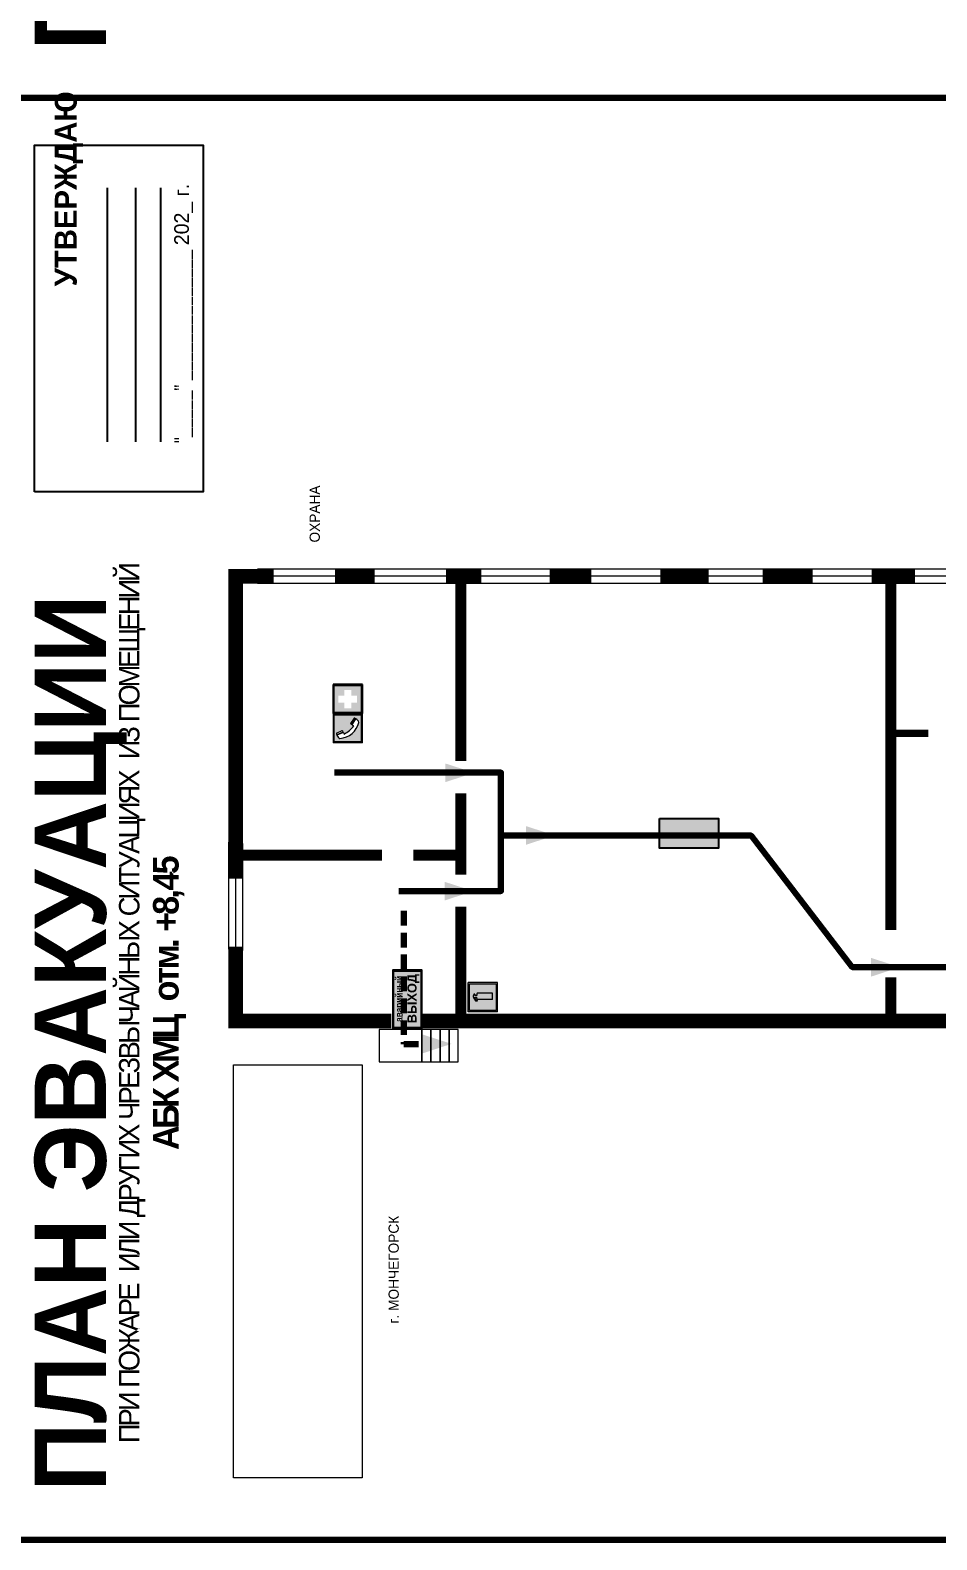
# Model space of a CAD drawing. Header units: millimetres. Extents: x 13114 to 67229, y 22859 to 38520.
# Drawn here: x 19472 to 19720.3, y 24275.3 to 24688.8 of the extents above; entities that cross this region are included whole.
import ezdxf

# ---------------------------------------------------------------- set-up
doc = ezdxf.new("R2010")
doc.units = ezdxf.units.MM
doc.linetypes.add('{ Wide Dash }', pattern=[12, 4, -2, 4, -2])
doc.layers.add('План_Штампы', color=7, linetype='Continuous')
doc.styles.add('обычный', font='arial.ttf')
picture_1 = doc.add_image_def('image1.jpg', size_in_pixel=(337, 105))

# ---------------------------------------------------------------- blocks, each defined once
blk = doc.blocks.new('A$C41C009D9')
at = {"true_color": 0xffffff}
blk.add_hatch(color=7, dxfattribs=at).paths.add_polyline_path([(0, 8), (-16, 8), (-16, 0), (0, 0)])
h = blk.add_hatch(color=126)
h.dxf.hatch_style = 1
h.paths.add_polyline_path([(-15.8, 7.8), (-15.8, 0.2), (-0.2, 0.2), (-0.2, 7.8)])
at = {"color": 126}
for points in [[(-16, 0), (0, 0), (0, 8), (-16, 8)], [(-16, 0), (0, 0), (0, 8), (-16, 8)], [(-15.8, 7.8), (-0.2, 7.8), (-0.2, 0.2), (-15.8, 0.2)]]:
    blk.add_lwpolyline(points, close=True, dxfattribs=at)
at = {"color": 7, "true_color": 0xffffff, "insert": (-15.8, 7.3), "char_height": 2.5, "width": 15.5999, "attachment_point": 1, "style": 'обычный'}
blk.add_mtext('\\pi1.6133;{\\fArial|b1|i0|c204|p34;\\H0.8x;\\W0.8;аварийный\\H1.25x;\\W1;\\P\\pi1.2327;ВЫХОД}', dxfattribs=at)
blk = doc.blocks.new('A$C32E8229D')
at = {"true_color": 0xffffff}
blk.add_hatch(color=7, dxfattribs=at).paths.add_polyline_path([(0, 0), (0, -8), (16, -8), (16, 0)])
h = blk.add_hatch(color=126)
h.paths.add_polyline_path([(0.2, -0.2), (15.8, -0.2), (15.8, -7.8), (0.2, -7.8)])
h.paths.add_polyline_path([(13.49, -2.05), (12.08, -2.05), (11.37, -2.63, 0.162397), (11.29, -2.84), (11.29, -3.63), (10.35, -3.63), (10.35, -4.05), (11.68, -4.05), (11.68, -3.48), (12.26, -4.28), (11.29, -5.1), (11.29, -6.78), (11.85, -6.78), (11.85, -5.44), (12.8, -4.64), (12.8, -5.94), (14.46, -5.94), (14.46, -5.39), (13.45, -5.39), (13.45, -3.97), (12.46, -2.59), (13.15, -2.59), (13.69, -3.34), (14.18, -3)], flags=16)
h.paths.add_polyline_path([(10.74, -1.82, 1), (11.8, -1.82, 1)], flags=16)
h.paths.add_polyline_path([(9.39, -3.59), (5.99, -3.59), (6.56, -3.03), (5.91, -3.03), (5.1, -3.83), (5.91, -4.64), (6.56, -4.64), (5.99, -4.09), (9.39, -4.09)], flags=16)
h.paths.add_polyline_path([(4.29, -1.08), (1.72, -1.08), (1.72, -6.6), (4.29, -6.6)], flags=16)
at = {"color": 126}
blk.add_lwpolyline([(16, -8), (0, -8), (0, 0), (16, 0)], close=True, dxfattribs=at)
blk = doc.blocks.new('A$C456E1F9C')
at = {"lineweight": 5}
h = blk.add_hatch(color=242, dxfattribs=at)
h.paths.add_polyline_path([(0.51, -1.47), (0.51, -13.26), (12.29, -13.26), (12.29, -1.47)])
h.paths.add_polyline_path([(5.42, -4.95, -0.254479), (4.78, -5.4), (3.52, -2.53, -0.209735), (4.23, -2.4)], flags=16)
h.paths.add_polyline_path([(8.53, -8.6), (10.87, -10.17), (10.54, -10.76), (8.03, -9.13, -0.192251)], flags=16)
h.paths.add_polyline_path([(4.61, -5.49, 0.005518), (3.87, -5.72, 0.128647), (7.49, -10.01, 0.00809), (7.83, -9.33), (10.47, -10.97, -0.16736), (8.99, -12.25, -0.327862), (1.95, -3.95, -0.166952), (3.36, -2.62)], flags=16)
at = {"color": 242, "lineweight": 5}
for p, q in [((0, -13.77), (0, -0.97)), ((12.8, -0.97), (0, -0.97)), ((4.61, -5.49), (3.36, -2.62)), ((3.52, -2.53), (4.78, -5.4)), ((4.23, -2.4), (5.42, -4.95)), ((12.8, -13.77), (12.8, -0.97)), ((7.83, -9.33), (10.47, -10.97)), ((8.03, -9.13), (10.54, -10.76)), ((10.81, -10.12), (8.53, -8.6)), ((10.54, -10.76), (10.8, -10.3)), ((10.8, -10.3), (10.81, -10.12)), ((0, -13.77), (12.8, -13.77))]:
    blk.add_line(p, q, dxfattribs=at)
blk.add_lwpolyline([(0.51, -1.47), (12.29, -1.47), (12.29, -13.26), (0.51, -13.26)], close=True, dxfattribs=at)
for centre, radius, start, end in [((4.59, -5.34), 2.99, 114.28453, 152.19739), ((11.12, -3.31), 9.19, 183.99153, 256.60086), ((4.02, -3.27), 0.891, 76.32839, 123.70924), ((14.98, -39.1), 35.17, 107.14873, 108.41345), ((13.86, -0.94), 11.08, 205.55365, 234.87622), ((4.68, -4.59), 0.824, 276.9621, 334.07228), ((-13.31, 0.8), 23.44, 332.54871, 334.40268), ((8.94, -9.5), 0.989, 114.40924, 157.93883), ((7.87, -9.46), 3, 291.92908, 329.9329)]:
    blk.add_arc(centre, radius, start, end, dxfattribs=at)
blk = doc.blocks.new('A$C18900ED3')
h = blk.add_hatch(color=126)
h.paths.add_polyline_path([(-0.18, -0.18), (-7.02, -0.18), (-7.02, -7.02), (-0.18, -7.02)])
h.paths.add_polyline_path([(-5.89, -4.46), (-5.89, -2.77), (-4.46, -2.77), (-4.46, -1.31), (-2.77, -1.31), (-2.77, -2.77), (-1.33, -2.77), (-1.33, -4.46), (-2.77, -4.46), (-2.77, -5.89), (-4.46, -5.89), (-4.46, -4.46)], flags=16)
at = {"color": 126}
for p, q in [((-7.2, 0), (-7.2, -7.2)), ((0, 0), (-7.2, 0)), ((0, -7.2), (0, 0)), ((-7.02, -7.02), (-7.02, -0.18)), ((-7.02, -0.18), (-0.18, -0.18)), ((-0.18, -0.18), (-0.18, -7.02)), ((-7.2, -7.2), (0, -7.2)), ((-0.18, -7.02), (-7.02, -7.02))]:
    blk.add_line(p, q, dxfattribs=at)
blk = doc.blocks.new('A$C3AD82952')
at = {"true_color": 0xf5f5ff}
h = blk.add_hatch(color=7, dxfattribs=at)
h.dxf.hatch_style = 1
h.paths.add_polyline_path([(8.21, 8.73, 0.414214), (7.89, 9.05), (7.22, 9.05), (7.22, 9.92), (7.59, 9.92, 1), (7.57, 10.36), (7.22, 10.36), (7.22, 10.6), (6.43, 10.6), (6.43, 10.36), (6.01, 10.36), (4.74, 9.59), (4.74, 8.69), (4.98, 8.73), (4.98, 9.26), (6.12, 9.91), (6.43, 9.91), (6.43, 9.05), (5.76, 9.05, 0.414214), (5.44, 8.73), (5.44, 2.2), (8.21, 2.2)], flags=0)
h.paths.add_polyline_path([(12.8, 12.8), (0, 12.8), (0, 0), (12.8, 0)])
h.paths.add_polyline_path([(0.51, 12.29), (12.29, 12.29), (12.29, 0.51), (0.51, 0.51)], flags=16)
h.paths.add_polyline_path([(4.74, 9.59), (6.01, 10.36), (6.43, 10.36), (6.43, 10.6), (7.22, 10.6), (7.22, 10.36), (7.59, 10.36, -0.94586), (7.59, 9.92), (7.22, 9.92), (7.22, 9.05), (7.89, 9.05, -0.414214), (8.21, 8.73), (8.21, 2.2), (5.44, 2.2), (5.44, 8.73, -0.414214), (5.76, 9.05), (6.43, 9.05), (6.43, 9.91), (6.12, 9.91), (4.98, 9.26), (4.98, 8.73), (4.74, 8.69)], flags=0)
h = blk.add_hatch(color=242)
h.dxf.hatch_style = 1
h.paths.add_polyline_path([(12.29, 12.29), (0.51, 12.29), (0.51, 0.51), (12.29, 0.51)])
h.paths.add_polyline_path([(4.74, 8.69), (4.74, 9.59), (6.01, 10.36), (6.43, 10.36), (6.43, 10.6), (7.22, 10.6), (7.22, 10.36), (7.59, 10.36, -0.94586), (7.59, 9.92), (7.22, 9.92), (7.22, 9.05), (7.89, 9.05, -0.414214), (8.21, 8.73), (8.21, 2.2), (5.44, 2.2), (5.44, 8.73, -0.414214), (5.76, 9.05), (6.43, 9.05), (6.43, 9.91), (6.12, 9.91), (4.98, 9.26), (4.98, 8.73)], flags=16)
h = blk.add_hatch(color=7, dxfattribs=at)
h.dxf.hatch_style = 1
h.paths.add_polyline_path([(8.21, 8.73, 0.414214), (7.89, 9.05), (7.22, 9.05), (7.22, 9.92), (7.59, 9.92, 1), (7.57, 10.36), (7.22, 10.36), (7.22, 10.6), (6.43, 10.6), (6.43, 10.36), (6.01, 10.36), (4.74, 9.59), (4.74, 8.69), (4.98, 8.73), (4.98, 9.26), (6.12, 9.91), (6.43, 9.91), (6.43, 9.05), (5.76, 9.05, 0.414214), (5.44, 8.73), (5.44, 2.2), (8.21, 2.2)])
at = {"color": 242, "lineweight": 5}
for p, q in [((0, 0), (0, 12.8)), ((0, 12.8), (12.8, 12.8)), ((6.01, 10.36), (4.74, 9.59)), ((4.74, 9.59), (4.74, 8.69)), ((4.74, 8.69), (4.98, 8.73)), ((4.98, 9.26), (6.12, 9.91)), ((4.98, 8.73), (4.98, 9.26)), ((5.44, 2.2), (5.44, 8.73)), ((5.76, 9.05), (6.43, 9.05)), ((6.01, 10.36), (6.43, 10.36)), ((6.12, 9.91), (6.43, 9.91)), ((7.22, 10.6), (6.43, 10.6)), ((6.43, 10.6), (6.43, 10.36)), ((6.43, 9.91), (6.43, 9.05)), ((7.22, 10.36), (7.22, 10.6)), ((7.59, 10.36), (7.22, 10.36)), ((7.22, 9.05), (7.22, 9.92)), ((7.59, 9.92), (7.22, 9.92)), ((7.89, 9.05), (7.22, 9.05)), ((8.21, 2.2), (8.21, 8.73)), ((12.8, 0), (12.8, 12.8)), ((0, 0), (12.8, 0)), ((5.44, 2.2), (8.21, 2.2))]:
    blk.add_line(p, q, dxfattribs=at)
blk.add_lwpolyline([(0.51, 12.29), (12.29, 12.29), (12.29, 0.51), (0.51, 0.51)], close=True, dxfattribs=at)
for centre, radius, start, end in [((5.76, 8.73), 0.32, 90, 180), ((7.58, 10.14), 0.223, 273.18746, 86.81254), ((7.89, 8.73), 0.32, 0, 90)]:
    blk.add_arc(centre, radius, start, end, dxfattribs=at)

msp = doc.modelspace()

# ---------------------------------------------------------------- linework, layer by layer
at = {"color": 6, "lineweight": 100}
for points in [[(19457.94, 24670.27), (20057.94, 24670.27), (20057.94, 25065.27), (19457.94, 25065.27)], [(19457.94, 24275.27), (20057.94, 24275.27), (20057.94, 24670.27), (19457.94, 24670.27)]]:
    msp.add_lwpolyline(points, close=True, dxfattribs=at)
msp.add_lwpolyline([(19473.14, 24562.33), (19473.14, 24657.34), (19519.34, 24657.34), (19519.34, 24562.33)], close=True)
for points in [[(19493.18, 24576.08), (19493.18, 24645.61)], [(19500.94, 24576.08), (19500.94, 24645.61)], [(19507.73, 24576.08), (19507.73, 24645.61)]]:
    msp.add_lwpolyline(points)
at = {"lineweight": 0}
for points, const_width in [([(19528.28, 24456.43), (19528.28, 24539.22), (19538.65, 24539.22)], 4), ([(19555.48, 24539.22), (19566.31, 24539.22)], 4), ([(19585.9, 24539.22), (19595.57, 24539.22)], 4), ([(19589.94, 24488.67), (19589.94, 24540.45)], 3), ([(19614.26, 24539.22), (19625.71, 24539.22)], 4), ([(19644.55, 24539.22), (19657.85, 24539.22)], 4), ([(19672.63, 24539.22), (19686.3, 24539.22)], 4), ([(19702.48, 24539.22), (19714.34, 24539.22)], 4), ([(19707.69, 24442.36), (19707.69, 24538.42)], 3), ([(19718.03, 24496.19), (19708.29, 24496.19)], 2), ([(19882.26, 24476.85), (19882.26, 24417.39), (19579.44, 24417.39)], 4), ([(19589.94, 24457.47), (19589.94, 24479.75)], 3), ([(19568.36, 24462.85), (19528.33, 24462.85)], 3), ([(19589.94, 24462.85), (19576.96, 24462.85)], 3), ([(19589.94, 24418.14), (19589.94, 24448.72)], 3), ([(19570.92, 24417.39), (19528.28, 24417.39), (19528.28, 24437.76)], 4), ([(19707.69, 24417.92), (19707.69, 24429.38)], 3)]:
    msp.add_lwpolyline(points, dxfattribs=dict(at, const_width=const_width))
for points in [[(19869.18, 24541.14), (19534.21, 24541.14)], [(19868.98, 24539.22), (19534.01, 24539.22)], [(19869.19, 24537.27), (19534.23, 24537.27)], [(19526.36, 24437.1), (19526.36, 24466.42)], [(19528.28, 24437.76), (19528.28, 24467.08)], [(19530.22, 24436.68), (19530.22, 24466.01)]]:
    msp.add_lwpolyline(points, dxfattribs=at)
at = {"color": 126, "lineweight": 100, "true_color": 0x008754}
for points in [[(19600.91, 24468.18), (19600.91, 24485.44), (19555.33, 24485.44)], [(19785.29, 24432.19), (19697.13, 24432.19), (19669.45, 24468.18), (19600.91, 24468.18), (19600.91, 24452.98), (19572.99, 24452.98)]]:
    msp.add_lwpolyline(points, dxfattribs=at)
at = {"color": 126, "linetype": '{ Wide Dash }', "lineweight": 100, "true_color": 0x008754}
msp.add_lwpolyline([(19574.34, 24447.58), (19574.34, 24411.06), (19579.61, 24411.06)], dxfattribs=at)
at = {"lineweight": 0}
for points in [[(19579.27, 24406.22), (19579.27, 24415.06), (19567.56, 24415.06), (19567.56, 24406.22)], [(19581.75, 24406.22), (19581.75, 24415.06), (19579.27, 24415.06), (19579.27, 24406.22)], [(19584.24, 24406.22), (19584.24, 24415.06), (19581.75, 24415.06), (19581.75, 24406.22)], [(19586.72, 24406.22), (19586.72, 24415.06), (19584.24, 24415.06), (19584.24, 24406.22)], [(19589.21, 24406.22), (19589.21, 24415.06), (19586.72, 24415.06), (19586.72, 24406.22)]]:
    msp.add_lwpolyline(points, close=True, dxfattribs=at)
at = {"layer": 'План_Штампы', "color": 126, "true_color": 0x008754}
for points in [[(19585.67, 24482.82), (19585.68, 24487.96), (19593.56, 24485.41)], [(19607.78, 24465.66), (19607.79, 24470.79), (19615.67, 24468.25)], [(19585.47, 24450.4), (19585.48, 24455.54), (19593.36, 24452.99)], [(19702.29, 24429.55), (19702.31, 24434.69), (19710.18, 24432.14)], [(19579.5, 24408.55), (19579.51, 24413.69), (19587.39, 24411.14)]]:
    msp.add_solid(points, dxfattribs=at)

# ---------------------------------------------------------------- block references
at = {"rotation": 90}
for name, p, xscale, yscale, zscale in [('A$C18900ED3', (19554.97, 24509.6), 1.111111111007631, 1.111111111007631, 1.111111111007631), ('A$C456E1F9C', (19554.36, 24493.6), 0.625, 0.625, 0.625), ('A$C3AD82952', (19599.98, 24419.92), 0.625, 0.625, 0.625)]:
    msp.add_blockref(name, p, dxfattribs=dict(at, xscale=xscale, yscale=yscale, zscale=zscale))
msp.add_blockref('A$C41C009D9', (19579.28, 24431.36), dxfattribs=at)
at = {"layer": 'План_Штампы', "color": 126, "true_color": 0x008754, "xscale": 1.012510887696, "yscale": 1.012510887696, "zscale": 1.012510887696, "rotation": 179.9978653237144}
msp.add_blockref('A$C32E8229D', (19660.52, 24464.74), dxfattribs=at)

# ---------------------------------------------------------------- texts
at = {"lineweight": 0, "rotation": 90, "style": 'обычный'}
for s, insert, char_height, width, attachment_point in [('{\\fProxima Nova Rg|b1|i0|c204|p2;ПЛАН ЭВАКУАЦИИ}', (19473.22, 24683.34), 19.5, 444.5011, 1), ('\\pi-18,l18,t18;{\\fProxima Nova Rg|b1|i0|c204|p2;УТВЕРЖДАЮ\\H1.1997x; }', (19482.6, 24645.37), 6, 126.6484, 5), ('{\\fArial Narrow|b0|i0|c204|p34;"_____" ______________ \\fProxima Nova Rg|b0|i0|c204|p2;202_ г. }', (19514.02, 24611.24), 4, 78.6503, 5), ('\\pi-8.4,l8.4,t8.4;{\\fProxima Nova Rg|b0|i0|c204|p2;ОХРАНА\\H1.1997x; }', (19549.94, 24556.29), 2.8, 126.6484, 5), ('{\\fProxima Nova Rg|b1|i0|c204|p2;ПЛАН ЭВАКУАЦИИ}', (19473.22, 24288.53), 19.5, 444.5011, 1), ('\\pi-8.4,l8.4,t8.4;{\\fProxima Nova Rg|b0|i0|c204|p2;г. МОНЧЕГОРСК\\H1.1997x; }', (19571.56, 24349.28), 2.8, 126.6484, 5)]:
    msp.add_mtext(s, dxfattribs=dict(at, insert=insert, char_height=char_height, width=width, attachment_point=attachment_point))
at = {"color": 0, "lineweight": 0, "insert": (19496.15, 24422.02), "char_height": 7, "width": 449.2158, "attachment_point": 5, "rotation": 90, "style": 'обычный'}
msp.add_mtext('{\\fArial Black|b1|i0|c204|p34;\\H2x;\\T0.85;  \\fArial Narrow|b0|i0|c204|p34;\\H0.8x;\\W0.9;\\P\\fProxima Nova Rg|b0|i0|c204|p2;\\H0.5x;\\W1;\\C256;ПРИ ПОЖАРЕ  ИЛИ ДРУГИХ ЧРЕЗВЫЧАЙНЫХ СИТУАЦИЯХ  ИЗ ПОМЕЩЕНИЙ \\fProxima Nova Rg|b1|i0|c204|p2;\\H1.25x;\\PАБК ХМЦ  отм. +8,45}', dxfattribs=at)

# ---------------------------------------------------------------- pictures from other files: only their frames are drawn
at = {"color": 7, "lineweight": 0, "true_color": 0xf5f5ff}
image = msp.add_image(picture_1, insert=(19562.88, 24292.28), size_in_units=(113.11, 35.24), rotation=90, dxfattribs=at)
image.dxf.flags = 7

doc.saveas('drawing.dxf')
